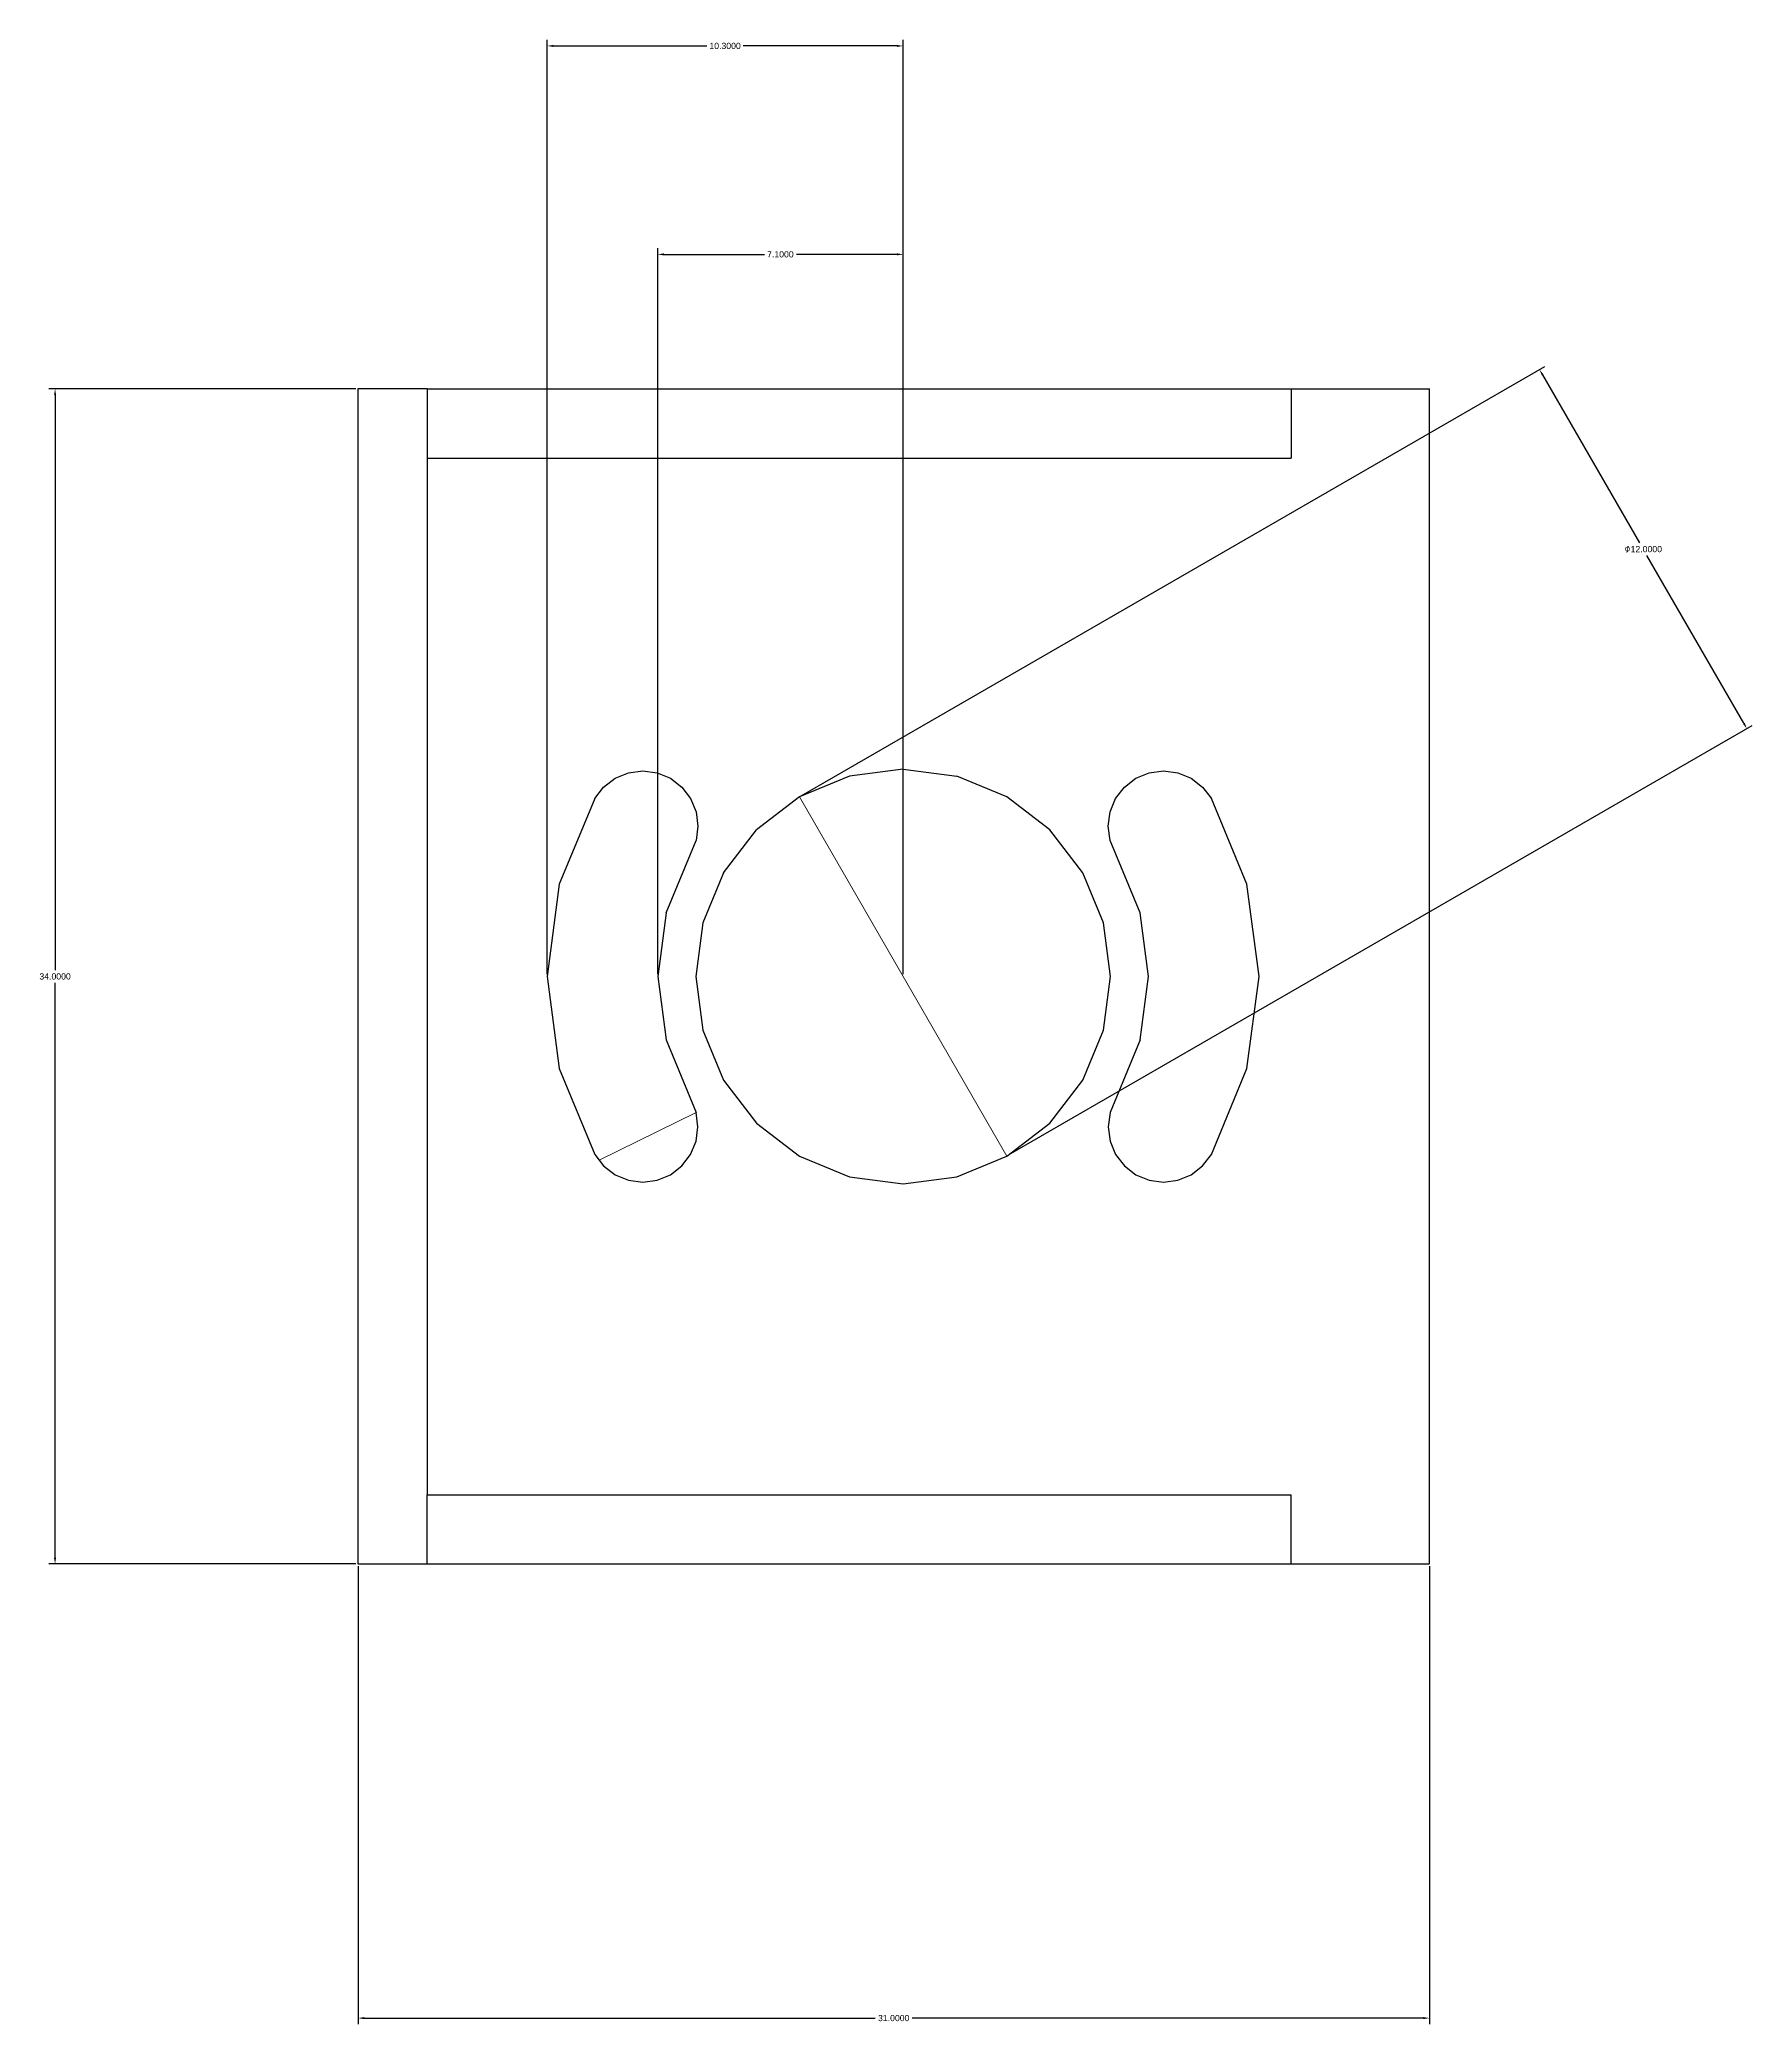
# Model space of a CAD drawing. Header units: millimetres. Extents: x -7 to 1163, y -7 to 637.
# Drawn here: x 110.7 to 160.3, y 270.3 to 327.7 of the extents above; entities that cross this region are included whole.
import ezdxf

# ---------------------------------------------------------------- set-up
doc = ezdxf.new("R2010")
doc.units = ezdxf.units.MM
doc.layers.get('DEFPOINTS').update_dxf_attribs({"lineweight": 18})
doc.layers.add('DIM', color=1, linetype='Continuous', lineweight=18)
doc.styles.get("Standard").update_dxf_attribs({"font": 'arial.ttf'})
doc.dimstyles.get("Standard").update_dxf_attribs({"dimtxt": 0.18, "dimasz": 0.18, "dimexe": 0.18, "dimexo": 0.0625, "dimgap": 0.09, "dimtad": 0, "dimtih": 1, "dimtoh": 1, "dimdec": 4, "dimzin": 0, "dimdsep": 46, "dimtxsty": 'Standard', "dimcen": 0.09, "dimadec": 0, "dimazin": 0, "dimtfac": 1, "dimtdec": 4, "dimtofl": 0, "dimtmove": 0, "dimatfit": 3, "dimfxl": 1, "dimtolj": 1, "dimtzin": 0, "dimarcsym": 0})

# ---------------------------------------------------------------- blocks, each defined once
blk = doc.blocks.new('*D119')
at = {"layer": 'DEFPOINTS', "color": 0, "ltscale": 5, "transparency": 16777216}
for p in [(119.953, 283.614), (150.953, 283.614), (150.953, 270.475)]:
    blk.add_point(p, dxfattribs=at)
at = {"layer": 'DIM', "color": 0, "lineweight": -2, "ltscale": 5, "transparency": 16777216}
for p, q in [((119.953, 283.551), (119.953, 270.295)), ((150.953, 283.551), (150.953, 270.295)), ((120.133, 270.475), (134.919, 270.475)), ((150.773, 270.475), (135.986, 270.475))]:
    blk.add_line(p, q, dxfattribs=at)
at = {"layer": 'DIM', "color": 0, "ltscale": 5, "transparency": 16777216}
for points in [[(120.133, 270.505), (120.133, 270.445), (119.953, 270.475)], [(150.773, 270.505), (150.773, 270.445), (150.953, 270.475)]]:
    blk.add_solid(points, dxfattribs=at)
at = {"layer": 'DIM', "color": 0, "ltscale": 5, "transparency": 16777216, "insert": (135.453, 270.475), "char_height": 0.18, "attachment_point": 5}
blk.add_mtext('\\A1;31.0000', dxfattribs=at)
blk = doc.blocks.new('*D120')
at = {"layer": 'DEFPOINTS', "color": 0, "ltscale": 5, "transparency": 16777216}
for p in [(119.953, 317.614), (111.188, 283.614), (119.953, 283.614)]:
    blk.add_point(p, dxfattribs=at)
at = {"layer": 'DIM', "color": 0, "lineweight": -2, "ltscale": 5, "transparency": 16777216}
for p, q in [((119.89, 317.614), (111.008, 317.614)), ((111.188, 317.434), (111.188, 300.796)), ((111.188, 283.794), (111.188, 300.432)), ((119.89, 283.614), (111.008, 283.614))]:
    blk.add_line(p, q, dxfattribs=at)
at = {"layer": 'DIM', "color": 0, "ltscale": 5, "transparency": 16777216}
for points in [[(111.158, 317.434), (111.218, 317.434), (111.188, 317.614)], [(111.158, 283.794), (111.218, 283.794), (111.188, 283.614)]]:
    blk.add_solid(points, dxfattribs=at)
at = {"layer": 'DIM', "color": 0, "ltscale": 5, "transparency": 16777216, "insert": (111.188, 300.614), "char_height": 0.18, "attachment_point": 5}
blk.add_mtext('\\A1;34.0000', dxfattribs=at)
blk = doc.blocks.new('*D121')
at = {"layer": 'DEFPOINTS', "color": 0, "ltscale": 5, "transparency": 16777216}
for p in [(160.14, 307.782), (132.724, 305.81), (138.724, 295.418)]:
    blk.add_point(p, dxfattribs=at)
at = {"layer": 'DIM', "color": 0, "lineweight": -2, "ltscale": 5, "transparency": 16777216}
for p, q in [((132.779, 305.841), (154.296, 318.264)), ((154.23, 318.018), (157.035, 313.16)), ((160.05, 307.938), (157.245, 312.796)), ((138.779, 295.449), (160.296, 307.872))]:
    blk.add_line(p, q, dxfattribs=at)
at = {"layer": 'DIM', "color": 0, "ltscale": 5, "transparency": 16777216}
for points in [[(154.256, 318.033), (154.204, 318.003), (154.14, 318.174)], [(160.076, 307.953), (160.024, 307.923), (160.14, 307.782)]]:
    blk.add_solid(points, dxfattribs=at)
at = {"layer": 'DIM', "color": 0, "ltscale": 5, "transparency": 16777216, "insert": (157.14, 312.978), "char_height": 0.18, "attachment_point": 5}
blk.add_mtext('\\A1;{\\Fgbenor,gbcbig|c134;Φ}12.0000', dxfattribs=at)
blk = doc.blocks.new('*D122')
at = {"layer": 'DEFPOINTS', "color": 0, "ltscale": 5, "transparency": 16777216}
for p in [(128.624, 321.507), (128.624, 300.614), (135.724, 300.614)]:
    blk.add_point(p, dxfattribs=at)
at = {"layer": 'DIM', "color": 0, "lineweight": -2, "ltscale": 5, "transparency": 16777216}
for p, q in [((128.624, 300.676), (128.624, 321.687)), ((135.724, 300.676), (135.724, 321.687)), ((128.804, 321.507), (131.712, 321.507)), ((135.544, 321.507), (132.637, 321.507))]:
    blk.add_line(p, q, dxfattribs=at)
at = {"layer": 'DIM', "color": 0, "ltscale": 5, "transparency": 16777216}
for points in [[(128.804, 321.537), (128.804, 321.477), (128.624, 321.507)], [(135.544, 321.537), (135.544, 321.477), (135.724, 321.507)]]:
    blk.add_solid(points, dxfattribs=at)
at = {"layer": 'DIM', "color": 0, "ltscale": 5, "transparency": 16777216, "insert": (132.174, 321.507), "char_height": 0.18, "attachment_point": 5}
blk.add_mtext('\\A1;7.1000', dxfattribs=at)
blk = doc.blocks.new('*D123')
at = {"layer": 'DEFPOINTS', "color": 0, "ltscale": 5, "transparency": 16777216}
for p in [(125.424, 327.538), (125.424, 300.614), (135.724, 300.614)]:
    blk.add_point(p, dxfattribs=at)
at = {"layer": 'DIM', "color": 0, "lineweight": -2, "ltscale": 5, "transparency": 16777216}
for p, q in [((125.424, 300.676), (125.424, 327.718)), ((125.604, 327.538), (130.05, 327.538)), ((135.544, 327.538), (131.099, 327.538)), ((135.724, 300.676), (135.724, 327.718))]:
    blk.add_line(p, q, dxfattribs=at)
at = {"layer": 'DIM', "color": 0, "ltscale": 5, "transparency": 16777216}
for points in [[(125.604, 327.568), (125.604, 327.508), (125.424, 327.538)], [(135.544, 327.568), (135.544, 327.508), (135.724, 327.538)]]:
    blk.add_solid(points, dxfattribs=at)
at = {"layer": 'DIM', "color": 0, "ltscale": 5, "transparency": 16777216, "insert": (130.574, 327.538), "char_height": 0.18, "attachment_point": 5}
blk.add_mtext('\\A1;10.3000', dxfattribs=at)

msp = doc.modelspace()

# ---------------------------------------------------------------- linework, layer by layer
for p, q in [((121.95266, 317.61382), (119.95266, 317.61382)), ((119.95266, 317.61382), (119.95266, 283.61382)), ((121.95266, 317.61382), (146.95266, 317.61382)), ((121.95266, 317.61382), (121.95266, 315.61382)), ((146.95266, 317.61382), (146.95266, 315.61382)), ((146.95266, 317.61382), (150.95266, 317.61382)), ((150.95266, 283.61382), (150.95266, 317.61382)), ((121.95266, 315.61382), (146.95266, 315.61382)), ((121.95266, 315.61382), (121.95266, 285.61382)), ((126.80442, 305.76382), (127.05869, 306.09519)), ((127.05869, 306.09519), (127.39006, 306.34946)), ((127.39006, 306.34946), (127.77595, 306.5093)), ((127.77595, 306.5093), (128.19006, 306.56382)), ((128.19006, 306.56382), (128.60418, 306.5093)), ((128.60418, 306.5093), (128.99006, 306.34946)), ((128.99006, 306.34946), (129.32144, 306.09519)), ((129.32144, 306.09519), (129.57571, 305.76382)), ((134.17157, 306.40937), (132.72449, 305.80997)), ((135.72449, 306.61382), (134.17157, 306.40937)), ((135.72449, 306.61382), (137.2774, 306.40937)), ((138.72449, 305.80997), (137.2774, 306.40937)), ((141.87327, 305.76382), (142.12754, 306.09519)), ((142.12754, 306.09519), (142.45891, 306.34946)), ((142.45891, 306.34946), (142.8448, 306.5093)), ((142.8448, 306.5093), (143.25891, 306.56382)), ((143.25891, 306.56382), (143.67302, 306.5093)), ((143.67302, 306.5093), (144.05891, 306.34946)), ((144.05891, 306.34946), (144.39028, 306.09519)), ((144.39028, 306.09519), (144.64455, 305.76382)), ((126.80442, 305.76382), (125.77545, 303.27965)), ((129.57571, 305.76382), (129.73555, 305.37793)), ((132.72449, 305.80997), (131.48185, 304.85646)), ((139.96713, 304.85646), (138.72449, 305.80997)), ((141.71343, 305.37793), (141.87327, 305.76382)), ((145.67352, 303.27965), (144.64455, 305.76382)), ((129.73555, 305.37793), (129.79006, 304.96382)), ((129.79006, 304.96382), (129.73555, 304.54971)), ((141.65891, 304.96382), (141.71343, 305.37793)), ((141.71343, 304.54971), (141.65891, 304.96382)), ((128.86641, 302.45143), (129.73555, 304.54971)), ((130.52833, 303.61382), (131.48185, 304.85646)), ((140.92064, 303.61382), (139.96713, 304.85646)), ((142.58256, 302.45143), (141.71343, 304.54971)), ((125.77545, 303.27965), (125.42449, 300.61382)), ((130.52833, 303.61382), (129.92893, 302.16673)), ((141.52004, 302.16673), (140.92064, 303.61382)), ((146.02449, 300.61382), (145.67352, 303.27965)), ((128.86641, 302.45143), (128.62449, 300.61382)), ((129.92893, 302.16673), (129.72449, 300.61382)), ((141.72449, 300.61382), (141.52004, 302.16673)), ((142.82449, 300.61382), (142.58256, 302.45143)), ((125.42449, 300.61382), (125.77545, 297.94798)), ((128.62449, 300.61382), (128.86641, 298.7762)), ((129.72449, 300.61382), (129.92893, 299.0609)), ((141.52004, 299.0609), (141.72449, 300.61382)), ((142.58256, 298.7762), (142.82449, 300.61382)), ((145.67352, 297.94798), (146.02449, 300.61382)), ((128.86641, 298.7762), (129.73555, 296.67793)), ((129.92893, 299.0609), (130.52833, 297.61382)), ((140.92064, 297.61382), (141.52004, 299.0609)), ((142.58256, 298.7762), (141.71343, 296.67793)), ((125.77545, 297.94798), (126.80442, 295.46382)), ((130.52833, 297.61382), (131.48185, 296.37118)), ((139.96713, 296.37118), (140.92064, 297.61382)), ((144.64455, 295.46382), (145.67352, 297.94798)), ((129.79006, 296.26382), (129.73555, 296.67793)), ((131.48185, 296.37118), (132.72449, 295.41766)), ((138.72449, 295.41766), (139.96713, 296.37118)), ((141.71343, 296.67793), (141.65891, 296.26382)), ((129.57571, 295.46382), (129.73555, 295.84971)), ((129.73555, 295.84971), (129.79006, 296.26382)), ((141.65891, 296.26382), (141.71343, 295.84971)), ((141.71343, 295.84971), (141.87327, 295.46382)), ((126.80442, 295.46382), (127.05869, 295.13245)), ((129.32144, 295.13245), (129.57571, 295.46382)), ((132.72449, 295.41766), (134.17157, 294.81826)), ((137.2774, 294.81826), (138.72449, 295.41766)), ((141.87327, 295.46382), (142.12754, 295.13245)), ((144.39028, 295.13245), (144.64455, 295.46382)), ((127.05869, 295.13245), (127.39006, 294.87818)), ((127.39006, 294.87818), (127.77595, 294.71834)), ((127.77595, 294.71834), (128.19006, 294.66382)), ((128.19006, 294.66382), (128.60418, 294.71834)), ((128.60418, 294.71834), (128.99006, 294.87818)), ((128.99006, 294.87818), (129.32144, 295.13245)), ((134.17157, 294.81826), (135.72449, 294.61382)), ((135.72449, 294.61382), (137.2774, 294.81826)), ((142.12754, 295.13245), (142.45891, 294.87818)), ((142.45891, 294.87818), (142.8448, 294.71834)), ((142.8448, 294.71834), (143.25891, 294.66382)), ((143.25891, 294.66382), (143.67302, 294.71834)), ((143.67302, 294.71834), (144.05891, 294.87818)), ((144.05891, 294.87818), (144.39028, 295.13245)), ((121.95266, 285.61382), (146.95266, 285.61382)), ((121.95266, 283.61382), (121.95266, 285.61382)), ((146.95266, 283.61382), (146.95266, 285.61382)), ((119.95266, 283.61382), (121.95266, 283.61382)), ((121.95266, 283.61382), (146.95266, 283.61382)), ((146.95266, 283.61382), (150.95266, 283.61382))]:
    msp.add_line(p, q)
at = {"layer": 'DIM', "ltscale": 5}
for p, q in [((132.72449, 305.80997), (138.72449, 295.41766)), ((129.73555, 296.67793), (126.93156, 295.29813))]:
    msp.add_line(p, q, dxfattribs=at)

# ---------------------------------------------------------------- dimensions: what is measured, and where the dimension line sits
for p2, distance, picture, middle in [((125.42449, 300.61382), -26.92465, '*D123', (130.57449, 327.53846)), ((128.62449, 300.61382), -20.89327, '*D122', (132.17449, 321.50709))]:
    dim = msp.add_aligned_dim(p1=(135.72449, 300.61382), p2=p2, distance=distance, dimstyle='Standard', dxfattribs=at)
    dim.commit()
    dim.dimension.update_dxf_attribs({"geometry": picture, "text_midpoint": middle})
dim = msp.add_aligned_dim(p1=(132.72449, 305.80997), p2=(138.72449, 295.41766), distance=24.72845, text='{\\Fgbenor,gbcbig|c134;Φ}<>', dimstyle='Standard', dxfattribs=at)
dim.commit()
dim.dimension.update_dxf_attribs({"geometry": '*D121', "text_midpoint": (157.13995, 312.97804)})
dim = msp.add_linear_dim(base=(111.18764, 283.61382), p1=(119.95266, 317.61382), p2=(119.95266, 283.61382), angle=90, dimstyle='Standard', dxfattribs=at)
dim.commit()
dim.dimension.update_dxf_attribs({"geometry": '*D120', "text_midpoint": (111.18764, 300.61382)})
dim = msp.add_linear_dim(base=(150.95266, 270.475), p1=(119.95266, 283.61382), p2=(150.95266, 283.61382), dimstyle='Standard', dxfattribs=at)
dim.commit()
dim.dimension.update_dxf_attribs({"geometry": '*D119', "text_midpoint": (135.45266, 270.475)})

doc.saveas('drawing.dxf')
